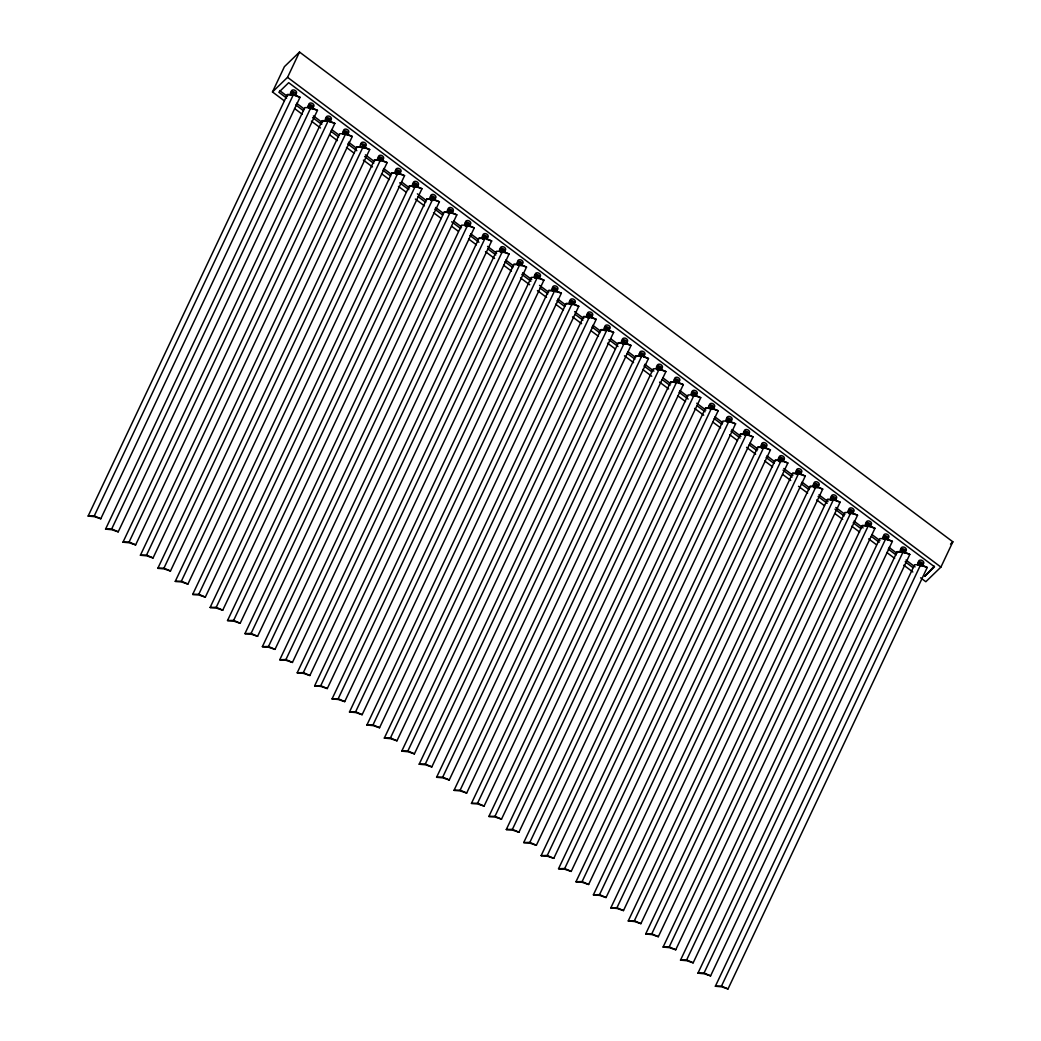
<?xml version="1.0" encoding="UTF-8"?>
<svg xmlns="http://www.w3.org/2000/svg" width="1041" height="1041" viewBox="0 0 1041 1041"><rect width="100%" height="100%" fill="white"/><g stroke="black" fill="none" stroke-linecap="round" stroke-linejoin="round"><path stroke-width="1.5" d="M310.856 108.342C304.948 108.16 313.029 106.755 310.973 108.863M346.119 134.055L343.374 134.354L345.013 133.821M380.551 160.587C374.643 160.392 382.724 158.987 380.668 161.108M395.645 173.535L398.391 173.235M398.013 174.407L395.931 174.302M413.069 186.599L415.71 186.027L413.069 186.599L415.398 186.703M430.493 199.651L433.134 199.091L430.493 199.651L432.822 199.768M450.246 212.819C444.871 212.338 450.987 211.87 450.675 212.676M465.457 226.3L467.773 226.404L467.982 225.207L465.34 225.78L466.967 225.246M502.504 252C496.596 251.818 504.69 250.413 502.621 252.534M519.836 264.596C522.712 260.107 515.009 264.232 520.37 264.908M537.781 277.973L535.035 278.012L536.662 277.492M572.199 304.245C566.291 304.063 574.372 302.658 572.316 304.766M589.622 317.31L587.293 317.206L590.039 316.893M589.674 318.065L587.579 317.973M607.046 330.361C601.672 329.893 607.801 329.424 607.476 330.218M624.47 343.426L622.141 343.322L624.886 343.023M641.894 356.49C636.519 356.009 642.648 355.541 642.323 356.334M659.317 369.555C653.41 369.36 661.49 367.954 659.434 370.075L657.105 369.958M694.477 394.994L694.165 395.671C688.14 396.179 695.869 393.277 694.269 396.192M729.116 422.308L729.325 421.111L726.683 421.683L728.31 421.15M761.531 447.799L764.172 447.24L761.531 447.799L763.847 447.916M781.27 460.968L778.954 460.864L781.687 460.564M798.694 474.032C793.32 473.551 799.449 473.082 799.124 473.876M816.118 487.097L813.789 486.98L816.534 486.681M831.212 500.044L831.538 499.368L831.212 500.044L833.971 500.005L831.655 499.888M848.636 513.109L851.382 512.797L851.083 513.734L848.753 513.629M885.813 539.329L883.484 539.225L886.229 538.926M920.66 565.458C914.753 565.263 922.833 563.858 920.778 565.979M284.154 100.717L272.469 91.959L284.414 66.663L299.509 52.05L952.866 541.814L940.908 567.098L925.826 581.724L920.621 577.82M272.469 91.959L287.55 77.333L299.509 52.05M88.134 516.063L287.368 94.588L293.51 94.393L300.029 97.294L100.795 518.769L94.367 516.648L88.134 516.063L94.276 515.881L100.795 518.769M291.428 94.497L291.116 95.173L293.757 94.601L291.545 95.017M94.276 515.881L293.51 94.393M105.557 529.127L304.792 107.639L310.934 107.457L317.453 110.346L118.219 531.834L111.79 529.713L105.557 529.127L111.699 528.945L118.219 531.834M308.526 108.238L308.865 107.822M111.699 528.945L310.934 107.457M122.981 542.192L322.216 120.704L328.344 120.522L334.864 123.411L135.629 544.898L129.214 542.777L122.981 542.192L129.11 541.997L135.629 544.898M129.11 541.997L328.344 120.522M140.405 555.243L339.639 133.768L345.768 133.573L352.287 136.475L153.053 557.963L146.638 555.829L140.405 555.243L146.534 555.061L153.053 557.963M343.374 134.354L343.699 133.677M146.534 555.061L345.768 133.573M157.829 568.308L357.063 146.82L363.192 146.638L369.711 149.527L170.477 571.015L164.062 568.893L157.829 568.308L163.958 568.126L170.477 571.015M361.123 146.742L360.798 147.419L363.439 146.846L361.227 147.262M163.958 568.126L363.192 146.638M175.252 581.372L181.381 581.19L380.616 159.702L387.135 162.591L187.901 584.079L181.485 581.958L175.252 581.372L374.487 159.885L379.08 159.741M378.221 160.47L378.547 159.807M192.676 594.437L198.805 594.242L398.039 172.754L404.559 175.656L205.324 597.144L198.909 595.01L192.676 594.437L391.91 172.949L396.504 172.806M210.1 607.489L409.334 186.001L415.463 185.819L421.982 188.72L222.748 610.195L216.333 608.074L210.1 607.489L216.229 607.306L222.748 610.195M413.186 187.12L413.394 185.923M216.229 607.306L415.463 185.819M227.524 620.553L233.652 620.371L432.887 198.883L439.406 201.772L240.172 623.26L233.744 621.139L227.524 620.553L426.758 199.065L431.351 198.922M244.947 633.618L444.182 212.13L450.311 211.948L456.83 214.836L257.595 636.324L251.167 634.19L244.947 633.618L251.076 633.422L257.595 636.324M447.916 212.715L448.346 212.559M251.076 633.422L450.311 211.948M262.371 646.669L268.5 646.487L467.734 224.999L474.254 227.901L275.019 649.376L268.591 647.255L262.371 646.669L461.605 225.194L466.199 225.051M465.34 225.78L465.678 225.363M279.782 659.734L479.016 238.246L485.158 238.064L491.677 240.952L292.443 662.44L286.015 660.319L279.782 659.734L285.924 659.552L292.443 662.44M483.076 238.168L482.764 238.831L485.405 238.272L483.193 238.688M285.924 659.552L485.158 238.064M297.206 672.798L303.347 672.603L502.582 251.128L509.101 254.017L309.867 675.505L303.438 673.371L297.206 672.798L496.44 251.31L501.046 251.167M500.187 251.896L500.513 251.48M314.629 685.85L513.864 264.375L520.006 264.18L526.525 267.082L327.29 688.556L320.862 686.435L314.629 685.85L320.771 685.668L327.29 688.556M320.771 685.668L520.006 264.18M332.053 698.914L338.195 698.732L537.429 277.244L543.949 280.133L344.714 701.621L338.286 699.5L332.053 698.914L531.287 277.426L535.894 277.296M535.035 278.012L535.347 277.348M349.477 711.979L548.711 290.491L554.853 290.309L561.372 293.198L362.138 714.686L355.71 712.565L349.477 711.979L355.619 711.784L362.138 714.686M355.619 711.784L554.853 290.309M366.9 725.03L373.029 724.848L572.277 303.36L578.796 306.262L379.549 727.737L373.133 725.616L366.9 725.03L566.135 303.556L570.741 303.412M569.869 304.141L570.195 303.465M384.324 738.095L390.453 737.913L589.687 316.425L596.207 319.314L396.972 740.802L390.557 738.681L384.324 738.095L583.559 316.607L588.165 316.477M587.293 317.206L587.736 317.05M401.748 751.16L600.982 329.672L607.111 329.49L613.63 332.378L414.396 753.866L407.981 751.745L401.748 751.16L407.877 750.964L414.396 753.866M604.717 330.257L605.042 329.581L604.834 330.778M407.877 750.964L607.111 329.49M419.172 764.211L425.301 764.029L624.535 342.541L631.054 345.443L431.82 766.918L425.405 764.797L419.172 764.211L618.406 342.736L622.999 342.593M622.141 343.322L622.479 342.905M436.595 777.276L635.83 355.788L641.959 355.606L648.478 358.494L449.244 779.982L442.828 777.861L436.595 777.276L442.724 777.093L449.244 779.982M639.564 356.386L639.994 356.23M442.724 777.093L641.959 355.606M454.019 790.34L460.148 790.145L659.382 368.67L665.902 371.559L466.667 793.047L460.252 790.926L454.019 790.34L653.254 368.852L657.847 368.709M656.988 369.438L657.326 369.021M471.443 803.392L670.677 381.917L676.806 381.722L683.325 384.623L484.091 806.098L477.663 803.977L471.443 803.392L477.572 803.21L484.091 806.098M477.572 803.21L676.806 381.722M488.867 816.456L494.995 816.274L694.23 394.786L700.749 397.675L501.515 819.163L495.087 817.042L488.867 816.456L688.101 394.968L692.694 394.838M691.836 395.567L692.148 394.89M506.29 829.521L705.525 408.033L711.654 407.851L718.173 410.74L518.938 832.227L512.51 830.106L506.29 829.521L512.419 829.326L518.938 832.227M512.419 829.326L711.654 407.851M523.714 842.572L529.843 842.39L729.077 420.902L735.597 423.804L536.362 845.292L529.934 843.158L523.714 842.572L722.948 421.098L727.542 420.954M726.683 421.683L726.995 421.006M541.125 855.637L740.359 434.149L746.501 433.967L753.02 436.856L553.786 858.344L547.358 856.222L541.125 855.637L547.267 855.455L553.786 858.344M547.267 855.455L746.501 433.967M558.549 868.701L564.69 868.519L763.925 447.031L770.444 449.92L571.21 871.408L564.782 869.287L558.549 868.701L757.783 447.214L762.389 447.07M763.964 448.437L764.172 447.24M575.972 881.766L582.114 881.571L781.349 460.083L787.868 462.985L588.633 884.473L582.205 882.339L575.972 881.766L775.207 460.278L779.813 460.135M778.954 460.864L779.384 460.708M593.396 894.818L792.63 473.33L798.772 473.148L805.292 476.049L606.057 897.524L599.629 895.403L593.396 894.818L599.538 894.635L606.057 897.524M796.378 473.928L796.69 473.252L796.482 474.449M599.538 894.635L798.772 473.148M610.82 907.882L810.054 486.394L816.196 486.212L822.715 489.101L623.481 910.589L617.053 908.468L610.82 907.882L616.962 907.7L623.481 910.589M813.789 486.98L814.127 486.563M616.962 907.7L816.196 486.212M628.244 920.947L827.478 499.459L833.62 499.277L840.139 502.165L640.892 923.653L634.476 921.519L628.244 920.947L634.372 920.751L640.892 923.653M634.372 920.751L833.62 499.277M645.667 933.998L651.796 933.816L851.031 512.328L857.55 515.23L658.315 936.705L651.9 934.584L645.667 933.998L844.902 512.523L849.508 512.38M663.091 947.063L862.325 525.575L868.454 525.393L874.974 528.281L675.739 949.769L669.324 947.648L663.091 947.063L669.22 946.881L675.739 949.769M669.22 946.881L868.454 525.393M680.515 960.127L879.749 538.639L885.878 538.457L892.397 541.346L693.163 962.834L686.748 960.7L680.515 960.127L686.644 959.932L693.163 962.834M883.484 539.225L883.822 538.809M686.644 959.932L885.878 538.457M697.938 973.179L897.173 551.704L903.302 551.509L909.821 554.411L710.587 975.885L704.171 973.764L697.938 973.179L704.067 972.997L710.587 975.885M704.067 972.997L903.302 551.509M715.362 986.243L721.491 986.061L920.725 564.573L927.245 567.462L728.01 988.95L721.595 986.829L715.362 986.243L914.597 564.756L919.19 564.625M918.331 565.341L918.656 564.677M294.135 94.562L292.911 92.792L292.196 94.263M363.816 146.794L362.919 145.076L361.708 146.247M433.511 199.039C434.761 197.165 430.167 196.593 431.573 198.74M555.478 290.465L554.567 288.747L553.357 289.918M625.16 342.697L624.262 340.993L623.052 342.151M834.244 499.433L833.021 497.663L832.306 499.133M886.503 538.613L885.605 536.896L884.303 537.794M903.926 551.665C905.176 549.791 900.582 549.219 901.987 551.379M950.537 544.066L952.866 541.814M934.232 566.187L924.668 576.363L934.532 566.811L288.708 82.694L278.845 92.246L286.639 98.088M346.185 133.886C347.655 130.75 341.513 132.584 345.703 134.458M415.88 186.131C417.844 184.114 412.171 183.554 414.383 185.897M485.574 238.363C487.487 236.671 482.386 235.513 483.844 237.921M607.528 329.789C609.492 327.772 603.832 327.212 606.044 329.568M677.223 382.034C679.135 380.342 674.034 379.184 675.492 381.592M692.044 395.125L694.165 395.671M746.918 434.279C748.726 432.848 744.289 431.273 745.018 433.577M764.328 447.331C766.254 445.639 761.153 444.481 762.611 446.888M816.599 486.511L816.222 484.768L814.609 485.561M848.857 512.666L850.965 513.213M328.488 120.912C331.194 119.273 325.013 117.919 327.277 120.6M398.183 173.157C400.59 170.347 393.524 171.362 397.974 173.639M467.877 225.403C470.272 222.592 463.206 223.594 467.669 225.884M537.572 277.635C539.967 274.837 532.901 275.839 537.351 278.129M589.831 316.815C592.537 315.176 586.356 313.835 588.62 316.503M659.526 369.061C662.232 367.421 656.051 366.068 658.315 368.748M729.221 421.306C731.615 418.495 724.549 419.51 729.012 421.787M798.915 473.538C801.609 471.898 795.441 470.558 797.692 473.226M868.597 525.783C871.2 524.456 865.696 522.556 867.153 525.25M920.869 564.964C923.575 563.324 917.394 561.984 919.645 564.651M310.765 107.874C314.005 107.08 308.24 104.295 309.619 107.314M380.459 160.119C383.856 159.013 377.31 156.749 379.549 159.78M450.154 212.351C453.538 211.245 447.005 208.994 449.231 212.026M502.413 251.532C505.653 250.751 499.888 247.966 501.268 250.985M572.108 303.777C575.348 302.983 569.583 300.211 570.962 303.23M641.803 356.022C645.043 355.228 639.265 352.444 640.644 355.462M711.497 408.267C714.36 403.765 706.657 407.903 712.018 408.579M781.179 460.499C784.576 459.393 778.043 457.142 780.269 460.174M850.874 512.745C854.271 511.638 847.725 509.387 849.963 512.406M432.926 200.288L430.779 200.432M624.587 343.946L622.427 344.09M781.388 461.488L779.241 461.631M816.235 487.617L814.075 487.761M287.368 94.588L292.04 95.017M322.216 120.704L326.887 121.146M357.063 146.82L361.734 147.262M374.487 159.885L379.158 160.327M391.91 172.949L396.582 173.379M409.334 186.001L414.006 186.443M426.758 199.065L429.868 199.365M444.182 212.13L448.853 212.559M479.016 238.246L483.701 238.688M513.864 264.375L518.535 264.804M548.711 290.491L553.383 290.933M566.135 303.556L569.258 303.842M583.559 316.607L588.23 317.05M600.982 329.672L605.654 330.114M618.406 342.736L621.516 343.023M635.83 355.788L640.501 356.23M670.677 381.917L675.349 382.346M705.525 408.033L710.196 408.475M740.359 434.149L745.044 434.591M757.783 447.214L760.906 447.513M775.207 460.278L779.878 460.708M792.63 473.33L797.302 473.772M810.054 486.394L813.177 486.694M827.478 499.459L832.149 499.888M862.325 525.575L866.997 526.017M897.173 551.704L901.844 552.133M518.925 264.31L518.041 264.804M693.748 395.151C697.262 395.255 692.369 391.273 692.746 394.396M710.574 407.981L709.689 408.475M294.889 95.59L300.029 97.294M311.025 108.225L317.453 110.346M329.737 121.719L334.864 123.411M345.872 134.354L352.287 136.475M363.296 147.406L369.711 149.527M380.72 160.47L387.135 162.591M399.419 173.951L404.559 175.656M415.567 186.586L421.982 188.72M432.978 199.651L439.406 201.772M451.69 213.132L456.83 214.836M467.825 225.767L474.254 227.901M486.537 239.261L491.677 240.952M502.673 251.896L509.101 254.017M521.385 265.377L526.525 267.082M537.52 278.012L543.949 280.133M554.944 291.077L561.372 293.198M572.368 304.128L578.796 306.262M591.08 317.622L596.207 319.314M607.215 330.257L613.63 332.378M624.639 343.322L631.054 345.443M643.338 356.803L648.478 358.494M659.487 369.438L665.902 371.559M678.185 382.919L683.325 384.623M694.321 395.554L700.749 397.675M713.033 409.048L718.173 410.74M729.168 421.683L735.597 423.804M747.88 435.164L753.02 436.856M764.016 447.799L770.444 449.92M782.728 461.28L787.868 462.985M798.863 473.915L805.292 476.049M816.287 486.98L822.715 489.101M834.999 500.461L840.139 502.165M851.135 513.096L857.55 515.23M869.834 526.59L874.974 528.281M885.982 539.225L892.397 541.346M904.681 552.706L909.821 554.411M920.83 565.341L927.245 567.462M397.285 173.001L396.074 173.379M181.381 581.19L187.901 584.079M198.805 594.242L205.324 597.144M233.652 620.371L240.172 623.26M268.5 646.487L275.019 649.376M303.347 672.603L309.867 675.505M338.195 698.732L344.714 701.621M373.029 724.848L379.549 727.737M390.453 737.913L396.972 740.802M425.301 764.029L431.82 766.918M460.148 790.145L466.667 793.047M494.995 816.274L501.515 819.163M529.843 842.39L536.362 845.292M564.69 868.519L571.21 871.408M582.114 881.571L588.633 884.473M651.796 933.816L658.315 936.705M721.491 986.061L728.01 988.95M287.55 77.333L940.908 567.098M279.639 90.567L287.433 96.41M296.529 103.228L304.323 109.071M313.419 115.889L322.515 122.708M331.611 129.526L339.405 135.369M348.501 142.188L356.308 148.03M365.404 154.849L374.5 161.667M383.595 168.486L391.39 174.328M401.787 182.123L409.581 187.966M417.376 193.821L426.472 200.64M435.567 207.458L443.362 213.301M453.759 221.095L461.553 226.938M470.649 233.757L478.457 239.599M487.552 246.418L496.648 253.236M505.744 260.055L513.538 265.897M522.634 272.716L531.73 279.535M539.524 285.377L548.62 292.196M557.716 299.014L565.51 304.857M574.606 311.675L583.702 318.494M592.797 325.312L600.605 331.168M610.989 338.95L617.495 343.829M627.892 351.624L635.687 357.466M644.782 364.285L653.878 371.103M662.974 377.922L670.768 383.765M679.864 390.583L687.659 396.426M696.754 403.244L705.85 410.063M714.946 416.881L722.753 422.724M731.849 429.543L740.945 436.361M750.04 443.18L757.835 449.022M766.931 455.841L774.725 461.684M783.821 468.502L792.917 475.321M802.012 482.139L809.807 487.995M818.903 494.813L827.998 501.632M835.806 507.474L844.902 514.293M853.997 521.112L863.093 527.93M872.189 534.749L879.983 540.591M889.079 547.41L896.874 553.252M905.969 560.071L915.065 566.89M295.735 104.907L303.53 110.762M312.625 117.581L321.721 124.399M330.817 131.218L338.611 137.061M347.707 143.879L356.803 150.698M364.597 156.54L373.693 163.359M382.789 170.177L390.596 176.02M399.692 182.839L408.788 189.657M417.883 196.476L425.678 202.318M434.774 209.137L442.568 214.98M451.664 221.798L460.76 228.617M469.855 235.435L478.951 242.254M488.047 249.072L495.841 254.915M504.937 261.733L512.745 267.589M521.84 274.408L530.936 281.226M540.032 288.045L547.826 293.887M556.922 300.706L564.716 306.548M575.113 314.343L582.908 320.186M592.004 327.004L599.798 332.847M608.894 339.665L617.99 346.484M627.085 353.302L634.893 359.145M643.989 365.964L651.783 371.806M662.18 379.601L669.975 385.443M679.07 392.262L688.166 399.08M697.262 405.899L705.056 411.755M714.152 418.573L721.947 424.416M731.042 431.234L740.138 438.053M749.234 444.871L757.041 450.714M766.137 457.533L773.931 463.375M783.027 470.194L792.123 477.012M801.219 483.831L809.013 489.673M818.109 496.492L827.205 503.31M834.999 509.153L844.095 515.972M853.191 522.79L860.998 528.633M871.382 536.427L879.19 542.27M888.285 549.088L896.08 554.944M905.176 561.763L912.97 567.605M294.551 108.511L302.345 114.354M311.428 121.159L320.524 127.978M329.62 134.796L337.414 140.639M346.497 147.458L354.291 153.3M363.387 160.106L372.483 166.924M381.579 173.743L389.373 179.586M398.456 186.404L406.25 192.247M415.346 199.065L424.442 205.871M433.524 212.689L441.319 218.532M451.716 226.326L458.209 231.193M468.606 238.975L476.401 244.817M485.483 251.636L494.579 258.454M503.675 265.273L511.469 271.115M520.552 277.934L529.648 284.74M537.442 290.582L546.538 297.401M555.634 304.219L563.428 310.062M572.511 316.88L581.607 323.686M590.702 330.504L598.497 336.347M607.58 343.166L615.374 349.008M624.47 355.827L633.566 362.632M642.661 369.451L651.744 376.269M659.539 382.112L668.634 388.931M677.73 395.749L685.525 401.592M694.62 408.397L703.703 415.216M712.799 422.034L720.593 427.877M729.689 434.696L737.483 440.538M746.566 447.344L755.662 454.162M764.758 460.981L772.552 466.823M782.936 474.618L790.731 480.461M798.525 486.303L807.621 493.109M816.717 499.927L824.511 505.77M834.895 513.564L842.69 519.407M851.785 526.212L859.58 532.055M868.675 538.874L876.457 544.716M886.854 552.511L894.648 558.353M903.744 565.172L912.827 571.977M866.489 526.017L868.819 526.121M744.536 434.591L746.865 434.696M674.841 382.346L677.17 382.463M552.888 290.933L555.204 291.038M326.393 121.146L328.709 121.25M814.218 484.377A2.772 2.043 25.3 0 1 815.48 481.788A2.772 2.043 25.3 0 1 819.007 483.479A2.772 2.043 25.3 0 1 817.745 486.069M813.789 486.602A2.772 2.043 25.3 0 1 814.283 483.584A2.772 2.043 25.3 0 1 818.096 484.976A2.772 2.043 25.3 0 1 816.938 487.761M796.794 471.313A2.772 2.043 25.3 0 1 797.848 468.775A2.772 2.043 25.3 0 1 801.349 470.051A2.772 2.043 25.3 0 1 800.893 472.822M796.885 474.019A2.772 2.043 25.3 0 1 796.209 470.922A2.772 2.043 25.3 0 1 799.891 471.092A2.772 2.043 25.3 0 1 800.568 474.189M779.149 457.689A2.772 2.043 25.3 0 1 782.663 455.971A2.772 2.043 25.3 0 1 783.47 459.758M778.941 460.486A2.772 2.043 25.3 0 1 779.436 457.454A2.772 2.043 25.3 0 1 783.248 458.86A2.772 2.043 25.3 0 1 782.103 461.631M761.947 445.197A2.772 2.043 25.3 0 1 763.209 442.607A2.772 2.043 25.3 0 1 766.736 444.299A2.772 2.043 25.3 0 1 765.473 446.888M761.518 447.422A2.772 2.043 25.3 0 1 761.661 444.572A2.772 2.043 25.3 0 1 765.239 445.119A2.772 2.043 25.3 0 1 765.721 448.059M744.901 432.679A2.772 2.043 25.3 0 1 745.031 429.829A2.772 2.043 25.3 0 1 748.609 430.375A2.772 2.043 25.3 0 1 749.091 433.316M748.635 433.642A2.772 2.043 25.3 0 1 748.05 433.837M744.614 434.839A2.772 2.043 25.3 0 1 744.081 431.625A2.772 2.043 25.3 0 1 747.985 432.21A2.772 2.043 25.3 0 1 747.828 435.333M727.099 419.081A2.772 2.043 25.3 0 1 728.153 416.53A2.772 2.043 25.3 0 1 731.654 417.805A2.772 2.043 25.3 0 1 731.211 420.577M726.67 421.306A2.772 2.043 25.3 0 1 726.982 418.352A2.772 2.043 25.3 0 1 730.717 419.328A2.772 2.043 25.3 0 1 730.405 422.269M709.468 405.443A2.772 2.043 25.3 0 1 712.968 403.726A2.772 2.043 25.3 0 1 713.788 407.525M709.767 408.71A2.772 2.043 25.3 0 1 709.389 405.391A2.772 2.043 25.3 0 1 713.436 406.432A2.772 2.043 25.3 0 1 712.408 409.399M692.252 392.951A2.772 2.043 25.3 0 1 693.514 390.362A2.772 2.043 25.3 0 1 697.041 392.054A2.772 2.043 25.3 0 1 695.778 394.656M691.836 395.177A2.772 2.043 25.3 0 1 692.135 392.236A2.772 2.043 25.3 0 1 695.869 393.199A2.772 2.043 25.3 0 1 695.57 396.153M657.405 366.835A2.772 2.043 25.3 0 1 658.472 364.285A2.772 2.043 25.3 0 1 661.959 365.573A2.772 2.043 25.3 0 1 661.516 368.345M656.988 369.061A2.772 2.043 25.3 0 1 657.287 366.12A2.772 2.043 25.3 0 1 661.022 367.083A2.772 2.043 25.3 0 1 660.723 370.023M675.206 380.433A2.772 2.043 25.3 0 1 675.349 377.584A2.772 2.043 25.3 0 1 678.914 378.13A2.772 2.043 25.3 0 1 679.409 381.071M674.919 382.594A2.772 2.043 25.3 0 1 674.386 379.379A2.772 2.043 25.3 0 1 678.29 379.978A2.772 2.043 25.3 0 1 678.146 383.088M622.557 340.719A2.772 2.043 25.3 0 1 623.819 338.117A2.772 2.043 25.3 0 1 627.359 339.808A2.772 2.043 25.3 0 1 626.083 342.411M622.141 342.944A2.772 2.043 25.3 0 1 622.635 339.913A2.772 2.043 25.3 0 1 626.448 341.318A2.772 2.043 25.3 0 1 625.29 344.09M639.773 353.198A2.772 2.043 25.3 0 1 643.273 351.494A2.772 2.043 25.3 0 1 644.093 355.28M640.072 356.477A2.772 2.043 25.3 0 1 639.408 353.38A2.772 2.043 25.3 0 1 643.091 353.55A2.772 2.043 25.3 0 1 643.754 356.647M587.71 314.59A2.772 2.043 25.3 0 1 588.777 312.04A2.772 2.043 25.3 0 1 592.277 313.328A2.772 2.043 25.3 0 1 591.822 316.1M587.293 316.815A2.772 2.043 25.3 0 1 587.605 313.875A2.772 2.043 25.3 0 1 591.34 314.837A2.772 2.043 25.3 0 1 591.028 317.778M605.511 328.188A2.772 2.043 25.3 0 1 605.654 325.339A2.772 2.043 25.3 0 1 609.232 325.885A2.772 2.043 25.3 0 1 609.714 328.839M605.224 330.348A2.772 2.043 25.3 0 1 604.704 327.134A2.772 2.043 25.3 0 1 608.608 327.733A2.772 2.043 25.3 0 1 608.451 330.843M553.239 289.008A2.772 2.043 25.3 0 1 553.734 285.989A2.772 2.043 25.3 0 1 557.56 287.381A2.772 2.043 25.3 0 1 556.401 290.166M552.966 291.168A2.772 2.043 25.3 0 1 552.589 287.85A2.772 2.043 25.3 0 1 556.636 288.891A2.772 2.043 25.3 0 1 555.595 291.857M570.299 301.526A2.772 2.043 25.3 0 1 571.353 298.988A2.772 2.043 25.3 0 1 574.853 300.263A2.772 2.043 25.3 0 1 574.398 303.035M569.869 303.764A2.772 2.043 25.3 0 1 570.013 300.901A2.772 2.043 25.3 0 1 573.578 301.461A2.772 2.043 25.3 0 1 574.072 304.401M518.119 265.052A2.772 2.043 25.3 0 1 517.741 261.72A2.772 2.043 25.3 0 1 519.94 259.716A2.772 2.043 25.3 0 1 523.024 262.02A2.772 2.043 25.3 0 1 520.89 264.089M517.741 261.72A2.772 2.043 25.3 0 1 521.788 262.774A2.772 2.043 25.3 0 1 520.76 265.728M535.451 275.41A2.772 2.043 25.3 0 1 536.714 272.82A2.772 2.043 25.3 0 1 540.24 274.512A2.772 2.043 25.3 0 1 538.978 277.101M535.022 277.635A2.772 2.043 25.3 0 1 535.334 274.694A2.772 2.043 25.3 0 1 539.069 275.657A2.772 2.043 25.3 0 1 538.757 278.598M918.748 562.739A2.772 2.043 25.3 0 1 919.815 560.188A2.772 2.043 25.3 0 1 923.302 561.476A2.772 2.043 25.3 0 1 922.86 564.248M918.331 564.964A2.772 2.043 25.3 0 1 918.63 562.023A2.772 2.043 25.3 0 1 922.365 562.986A2.772 2.043 25.3 0 1 922.066 565.927M901.415 552.381A2.772 2.043 25.3 0 1 901.038 549.049A2.772 2.043 25.3 0 1 904.616 547.397A2.772 2.043 25.3 0 1 905.436 551.183M901.038 549.049A2.772 2.043 25.3 0 1 905.084 550.103A2.772 2.043 25.3 0 1 904.056 553.057M883.9 536.622A2.772 2.043 25.3 0 1 885.162 534.02A2.772 2.043 25.3 0 1 888.702 535.725A2.772 2.043 25.3 0 1 887.426 538.314M883.484 538.848A2.772 2.043 25.3 0 1 883.796 535.907A2.772 2.043 25.3 0 1 887.518 536.87A2.772 2.043 25.3 0 1 887.218 539.811M866.476 523.558A2.772 2.043 25.3 0 1 867.543 521.007A2.772 2.043 25.3 0 1 871.044 522.296A2.772 2.043 25.3 0 1 870.588 525.067M866.567 526.252A2.772 2.043 25.3 0 1 866.047 523.037A2.772 2.043 25.3 0 1 869.938 523.636A2.772 2.043 25.3 0 1 869.795 526.746M848.844 509.934A2.772 2.043 25.3 0 1 852.345 508.216A2.772 2.043 25.3 0 1 853.165 512.003M848.636 512.719A2.772 2.043 25.3 0 1 848.949 509.778A2.772 2.043 25.3 0 1 852.683 510.741A2.772 2.043 25.3 0 1 852.371 513.694M831.421 496.869A2.772 2.043 25.3 0 1 833.334 494.8A2.772 2.043 25.3 0 1 836.522 496.726A2.772 2.043 25.3 0 1 835.168 499.133M831.72 500.135A2.772 2.043 25.3 0 1 831.056 497.038A2.772 2.043 25.3 0 1 834.739 497.208A2.772 2.043 25.3 0 1 835.416 500.305M483.558 236.775A2.772 2.043 25.3 0 1 484.039 233.744A2.772 2.043 25.3 0 1 487.865 235.149A2.772 2.043 25.3 0 1 486.707 237.921M483.271 238.923A2.772 2.043 25.3 0 1 482.738 235.708A2.772 2.043 25.3 0 1 486.641 236.307A2.772 2.043 25.3 0 1 486.485 239.417M500.604 249.293A2.772 2.043 25.3 0 1 501.866 246.691A2.772 2.043 25.3 0 1 505.392 248.396A2.772 2.043 25.3 0 1 504.13 250.985M500.174 251.519A2.772 2.043 25.3 0 1 500.487 248.578A2.772 2.043 25.3 0 1 504.221 249.541A2.772 2.043 25.3 0 1 503.909 252.482M448.124 209.54A2.772 2.043 25.3 0 1 451.625 207.823A2.772 2.043 25.3 0 1 452.445 211.609M448.424 212.806A2.772 2.043 25.3 0 1 447.747 209.709A2.772 2.043 25.3 0 1 451.443 209.879A2.772 2.043 25.3 0 1 452.106 212.976M465.756 223.164A2.772 2.043 25.3 0 1 467.019 220.575A2.772 2.043 25.3 0 1 470.545 222.267A2.772 2.043 25.3 0 1 469.283 224.869M465.327 225.39A2.772 2.043 25.3 0 1 465.639 222.449A2.772 2.043 25.3 0 1 469.374 223.412A2.772 2.043 25.3 0 1 469.062 226.365M413.485 183.984A2.772 2.043 25.3 0 1 414.747 181.394A2.772 2.043 25.3 0 1 418.274 183.086A2.772 2.043 25.3 0 1 417.012 185.688M413.576 186.69A2.772 2.043 25.3 0 1 413.043 183.476A2.772 2.043 25.3 0 1 416.947 184.075A2.772 2.043 25.3 0 1 416.803 187.185M430.701 196.476A2.772 2.043 25.3 0 1 432.601 194.407A2.772 2.043 25.3 0 1 435.789 196.333A2.772 2.043 25.3 0 1 434.435 198.74M430.493 199.273A2.772 2.043 25.3 0 1 430.974 196.255A2.772 2.043 25.3 0 1 434.8 197.647A2.772 2.043 25.3 0 1 433.642 200.432M396.061 170.932A2.772 2.043 25.3 0 1 397.545 168.304A2.772 2.043 25.3 0 1 401.019 170.412A2.772 2.043 25.3 0 1 398.937 172.663M395.645 173.157A2.772 2.043 25.3 0 1 395.944 170.204A2.772 2.043 25.3 0 1 399.679 171.179A2.772 2.043 25.3 0 1 399.38 174.12M378.39 156.736A2.772 2.043 25.3 0 1 382.242 155.76A2.772 2.043 25.3 0 1 382.75 159.377M378.221 160.093A2.772 2.043 25.3 0 1 378.351 157.243A2.772 2.043 25.3 0 1 381.93 157.79A2.772 2.043 25.3 0 1 382.424 160.73M361.006 144.231A2.772 2.043 25.3 0 1 362.919 142.162A2.772 2.043 25.3 0 1 366.094 144.1A2.772 2.043 25.3 0 1 364.74 146.508M361.305 147.51A2.772 2.043 25.3 0 1 360.941 144.178A2.772 2.043 25.3 0 1 364.975 145.233A2.772 2.043 25.3 0 1 363.947 148.186M343.79 131.752A2.772 2.043 25.3 0 1 345.065 129.149A2.772 2.043 25.3 0 1 348.592 130.854A2.772 2.043 25.3 0 1 347.317 133.443M343.374 133.977A2.772 2.043 25.3 0 1 343.686 131.023A2.772 2.043 25.3 0 1 347.421 131.999A2.772 2.043 25.3 0 1 347.108 134.94M326.367 118.687A2.772 2.043 25.3 0 1 327.85 116.058A2.772 2.043 25.3 0 1 331.324 118.167A2.772 2.043 25.3 0 1 329.242 120.431M326.458 121.381A2.772 2.043 25.3 0 1 325.937 118.167A2.772 2.043 25.3 0 1 329.841 118.765A2.772 2.043 25.3 0 1 329.685 121.875M308.709 104.49A2.772 2.043 25.3 0 1 312.56 103.514A2.772 2.043 25.3 0 1 313.055 107.132M308.526 107.848A2.772 2.043 25.3 0 1 308.839 104.907A2.772 2.043 25.3 0 1 312.573 105.87A2.772 2.043 25.3 0 1 312.261 108.824M291.311 91.998A2.772 2.043 25.3 0 1 293.224 89.929A2.772 2.043 25.3 0 1 296.412 91.855A2.772 2.043 25.3 0 1 295.058 94.263M291.623 95.265A2.772 2.043 25.3 0 1 290.946 92.168A2.772 2.043 25.3 0 1 294.629 92.337A2.772 2.043 25.3 0 1 295.306 95.434M744.172 434.5L744.172 434.5M900.972 552.042L903.666 552.237L900.972 552.042"/></g></svg>
